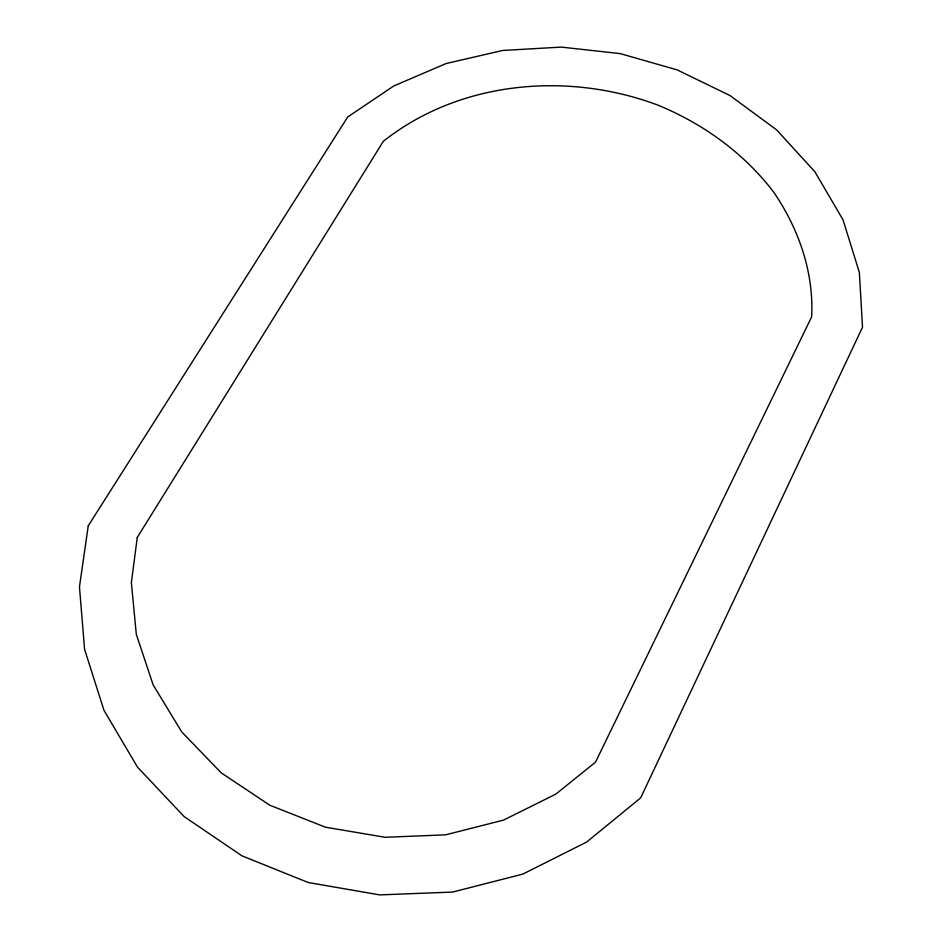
<?xml version="1.0" encoding="UTF-8"?>
<svg xmlns="http://www.w3.org/2000/svg" width="942" height="942" viewBox="0 0 942 942"><rect width="100%" height="100%" fill="white"/><g stroke="black" fill="none" stroke-linecap="round" stroke-linejoin="round"><path stroke-width="1.41" d="M137.273 537.435L131.374 582.603L136.296 634.272L153.122 684.846L181.7 731.875L221.158 772.805L269.859 805.245L325.473 827.206L385.125 837.285L445.542 834.847L503.475 820.129L555.874 794.094L595.509 762.16L811.639 316.877C813.97 272.214 798.745 229.012 773.865 192.356C743.933 153.051 703.238 123.743 657.704 105.045C567.79 71.345 459.767 80.706 383.312 141.324L137.273 537.435M88.242 525.836L79.469 586.854L84.568 649.262L103.973 710.327L137.473 767.082L184.055 816.514L241.858 855.795L308.211 882.513L379.744 894.9L452.631 892.062L522.881 874.082L586.666 842.042L640.678 797.874L862.531 327.18L859.351 272.438L843.055 219.922L814.924 171.797L776.608 129.866L730.003 95.554L677.18 69.896L620.248 53.612L561.35 47.1L502.604 50.468L446.084 63.55L393.803 85.946L347.716 116.973L88.242 525.836"/></g></svg>
